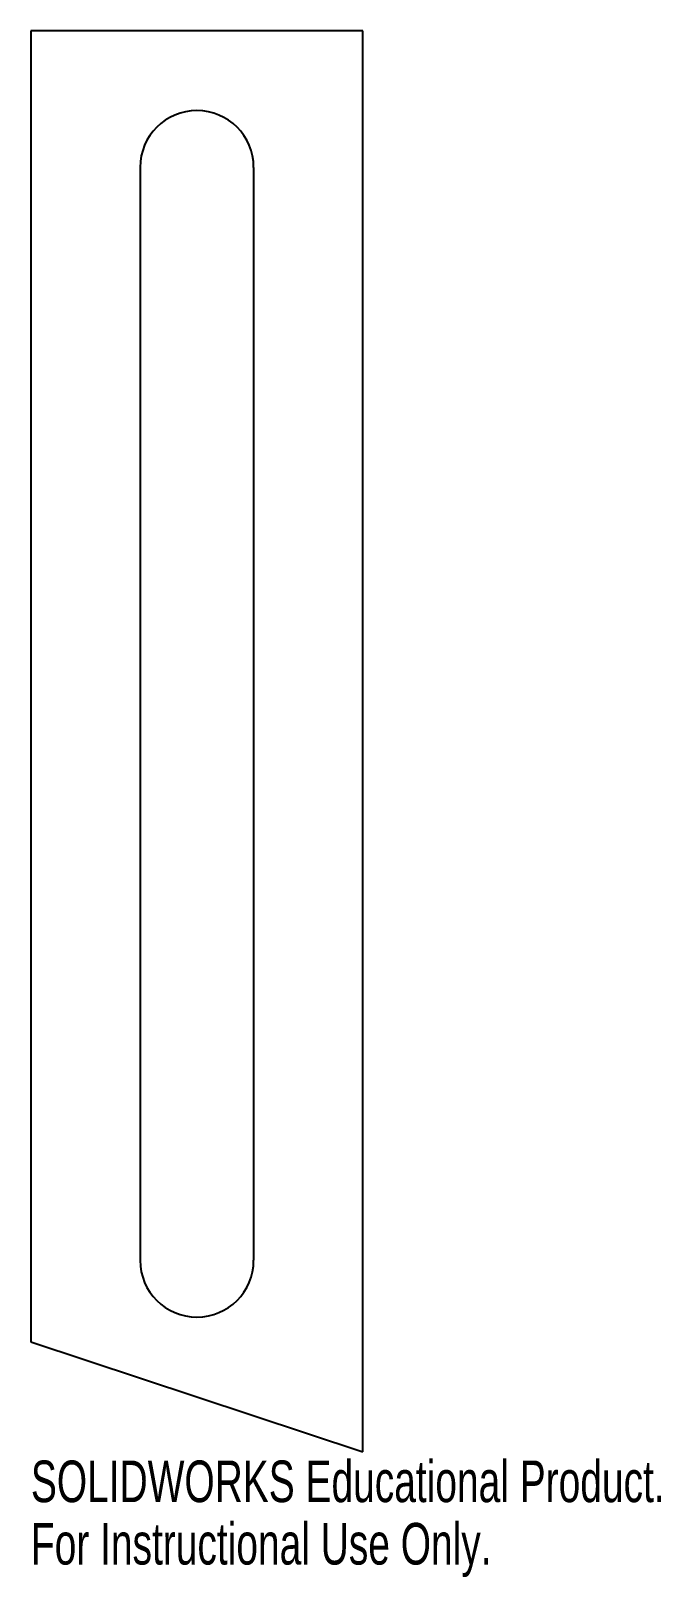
# Model space of a CAD drawing. Header units: inches. Extents: x -20.69 to -17.81, y -11.3 to -4.22.
import ezdxf

# ---------------------------------------------------------------- set-up
doc = ezdxf.new("R2010")
doc.units = ezdxf.units.IN
doc.header["$MEASUREMENT"] = 0
doc.styles.add('SLDTEXTSTYLE0', font='TXT', dxfattribs={"width": 0.7})

msp = doc.modelspace()

# ---------------------------------------------------------------- linework, layer by layer
at = {"color": 7, "linetype": 'Continuous', "lineweight": 25}
for p, q in [((-19.1713, -4.2227), (-20.691, -4.2227)), ((-20.691, -4.2227), (-20.691, -10.2192)), ((-19.1713, -10.7227), (-19.1713, -4.2227)), ((-20.191, -4.8468), (-20.191, -9.8468)), ((-19.6713, -9.8468), (-19.6713, -4.8468)), ((-20.691, -10.2192), (-19.1713, -10.7227))]:
    msp.add_line(p, q, dxfattribs=at)
for centre, start, end in [((-19.9312, -4.8468), 0, 180), ((-19.9312, -9.8468), 180, 0)]:
    msp.add_arc(centre, 0.2598, start, end, dxfattribs=at)

# ---------------------------------------------------------------- texts
at = {"color": 7, "linetype": 'Continuous', "char_height": 0.1903, "attachment_point": 1, "style": 'SLDTEXTSTYLE0'}
for s, insert in [('SOLIDWORKS Educational Product.', (-20.691, -10.7628)), ('For Instructional Use Only.', (-20.691, -11.0483))]:
    msp.add_mtext(s, dxfattribs=dict(at, insert=insert))

doc.saveas('drawing.dxf')
